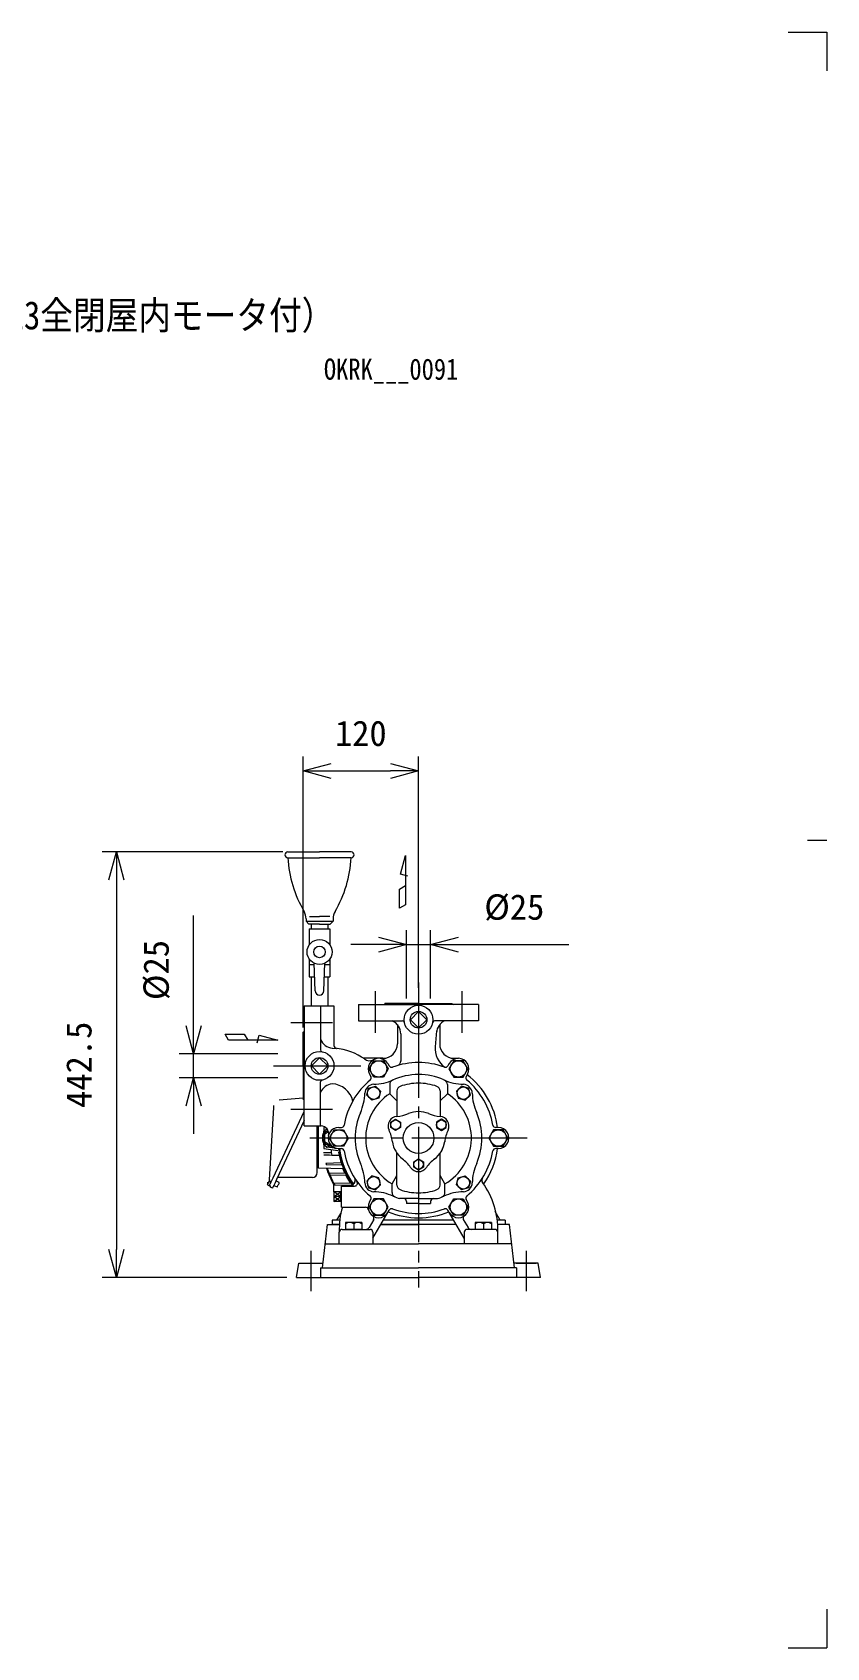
# Model space of a CAD drawing. Units: millimetres at full size, sheet at 1:6. Extents: x -1188 to 1188, y -840 to 840.
# Drawn here: x 361 to 1188, y -840 to 840 of the extents above; entities that cross this region are included whole.
import ezdxf
from ezdxf.enums import TextEntityAlignment as Align

# ---------------------------------------------------------------- set-up
doc = ezdxf.new("R2010")
doc.units = ezdxf.units.MM
doc.header["$LTSCALE"] = 6
doc.linetypes.add('USER2', pattern=[25, 20, -1.5, 2, -1.5])
for name, color, linetype, lineweight in [('0-0_0', 7, 'Continuous', 18), ('0-2_NOTE', 2, 'Continuous', 18), ('0-3_NOTE-ENG', 3, 'Continuous', 18), ('0-B_DETAIL', 4, 'Continuous', 18)]:
    doc.layers.add(name, color=color, linetype=linetype, lineweight=lineweight)
doc.styles.add('ＭＳ ゴシック', font='')
doc.styles.get('ＭＳ ゴシック').set_extended_font_data('MS Gothic')

# ---------------------------------------------------------------- blocks, each defined once
blk = doc.blocks.new('_Open30')
at = {"layer": '0-0_0'}
blk.add_line((0, 0), (-1, 0), dxfattribs=at)
blk.add_lwpolyline([(-1, 0.2679), (0, 0), (-1, -0.2679)], dxfattribs=at)

msp = doc.modelspace()

# ---------------------------------------------------------------- linework, layer by layer
at = {"layer": '0-0_0'}
for p, q in [((1168, 0), (1188, 0)), ((618.259, -270.394), (643.223, -268.123)), ((608.026, -353.52), (612.685, -278.081)), ((611.925, -351.222), (644.223, -282.261)), ((644.223, -291.692), (615.547, -352.918)), ((657.723, -345.933), (657.723, -297.433)), ((659.223, -340.933), (659.223, -297.433)), ((663.886, -305.99), (666.339, -301.74)), ((666.167, -298.754), (664.836, -298.933)), ((666.339, -301.74), (666.668, -301.17)), ((667.82, -300.757), (668.218, -300.707)), ((666.339, -318.125), (663.886, -313.875)), ((669.568, -303.677), (665.228, -306.183)), ((665.228, -306.183), (665.228, -313.683)), ((665.228, -313.683), (671.723, -317.433)), ((666.668, -318.695), (666.339, -318.125)), ((676.191, -320.167), (667.82, -319.108)), ((671.723, -317.433), (672.02, -317.261)), ((657.723, -335.933), (659.223, -335.933)), ((664.836, -320.933), (679.308, -322.876)), ((666.671, -335.966), (682.698, -335.547)), ((675.711, -320.461), (668.041, -319.491)), ((673.001, -327.933), (680.662, -327.933)), ((675.711, -320.461), (678.247, -320.782)), ((652.723, -350.933), (616.477, -350.933)), ((659.223, -340.933), (657.723, -340.933)), ((659.223, -340.933), (684.883, -341.605)), ((683.642, -338.343), (667.217, -337.913)), ((670.137, -346.471), (686.823, -346.034)), ((688.228, -348.868), (670.924, -348.415)), ((606.017, -356.019), (606.05, -356.034)), ((606.108, -358.601), (608.044, -359.508)), ((611.306, -361.974), (609.133, -360.956)), ((612.621, -359.167), (616.243, -360.863)), ((618.364, -356.335), (614.741, -354.639)), ((674.979, -356.976), (692.72, -356.511)), ((694.427, -359.399), (676.042, -358.917)), ((690.223, -359.289), (690.223, -359.933)), ((1188, -800), (1188, -840)), ((1148, -840), (1188, -840))]:
    msp.add_line(p, q, dxfattribs=at)
at = {"layer": '0-0_0', "color": 8}
for p, q in [((668.071, -302.74), (668.01, -302.847)), ((668.274, -302.714), (668.071, -302.74))]:
    msp.add_line(p, q, dxfattribs=at)
at = {"layer": '0-0_0'}
for points in [[(1148, 840), (1188, 840), (1188, 800)], [(612.685, -278.081), (612.716, -277.584), (612.745, -277.108), (612.772, -276.673), (612.795, -276.299), (612.814, -276)], [(672.558, -325.25), (670.12, -325.314), (664.436, -325.463)], [(664.762, -327.411), (664.78, -327.411), (670.581, -327.563), (672.95, -327.625)], [(608.362, -358.829), (608.431, -358.682), (608.633, -358.249), (608.963, -357.547), (609.406, -356.601), (609.946, -355.448), (610.562, -354.133), (611.23, -352.706), (611.925, -351.222)], [(668.226, -341.168), (669.574, -345.002), (670.137, -346.471)], [(606.108, -358.601), (606.177, -358.454), (606.378, -358.025), (606.698, -357.341), (607.115, -356.45), (607.601, -355.413), (608.123, -354.299), (608.129, -354.287)], [(608.044, -359.508), (608.113, -359.361), (608.314, -358.931), (608.362, -358.829)], [(615.547, -352.918), (614.72, -354.685), (613.924, -356.384), (613.191, -357.949), (612.548, -359.322), (612.021, -360.448), (611.629, -361.285), (611.387, -361.8), (611.306, -361.974)], [(616.243, -360.863), (616.248, -360.854), (616.354, -360.626), (616.589, -360.125), (616.92, -359.417), (617.304, -358.599)], [(617.304, -358.599), (617.687, -357.781), (618.018, -357.074), (618.253, -356.573), (618.359, -356.345), (618.364, -356.335)], [(675.223, -365.983), (675.223, -357.933), (675.496, -357.933)]]:
    msp.add_lwpolyline(points, dxfattribs=at)
at = {"layer": '0-0_0', "color": 8}
for points in [[(684.217, -341.587), (684.71, -342.791), (686.175, -346.093)], [(687.57, -348.927), (689.332, -352.172), (692.05, -356.607)]]:
    msp.add_lwpolyline(points, dxfattribs=at)
at = {"layer": '0-0_0'}
for centre, radius, start, end in [((671.723, -309.933), 8, 108.76767, 276.43824), ((763.223, -309.933), 99, 173.62063, 177.08849), ((668.069, -302.739), 1.997, 97.1452, 149.99273), ((668.396, -302.168), 1.996, 143.16394, 150.00209), ((668.4, -302.17), 2, 143.21406, 150), ((666.891, -301.044), 0.117, 141.66649, 142.30153), ((763.223, -309.933), 99.945, 178.59453, 181.40547), ((665.298, -307.525), 1.991, 150.0042, 178.72757), ((665.298, -312.34), 1.991, 181.27243, 209.9958), ((763.223, -309.933), 99.648, 178.27305, 181.72695), ((665.609, -306.985), 1.99, 150.00336, 178.40845), ((665.609, -312.88), 1.99, 181.59155, 209.99664), ((763.223, -309.933), 99, 182.9002, 186.37937), ((668.069, -317.126), 1.997, 210.00727, 262.8548), ((668.396, -317.697), 1.996, 209.99791, 216.83606), ((668.4, -317.695), 2, 210, 216.78594), ((666.891, -318.821), 0.117, 217.69847, 218.33351), ((763.223, -309.933), 100, 195.09013, 196.24855), ((763.223, -309.933), 92, 187.47123, 191.28282), ((763.223, -309.933), 84.5, 189.96356, 215.65715), ((763.223, -309.933), 84, 187.80934, 215.52969), ((652.723, -345.933), 5, 270, 0), ((763.223, -309.933), 100.8, 198.03863, 209.18898), ((763.223, -309.933), 100, 201.43095, 209.33053), ((613.952, -357.031), 8, 172.75907, 191.31842), ((610.022, -353.643), 2, 176.46591, 230.36049), ((609.811, -359.507), 1.6, 154.90375, 244.90375), ((607.726, -356.415), 1.6, 334.90375, 50.36049), ((607.726, -356.415), 1.6, 334.92739, 50.07356)]:
    msp.add_arc(centre, radius, start, end, dxfattribs=at)
for centre, major_axis, start_param, end_param in [((668.649, -301.739), (2.068, -0.282), 1.99357188, 2.75991369), ((668.649, -318.126), (2.068, 0.282), 3.52327162, 4.32592607)]:
    msp.add_ellipse(centre, major_axis=major_axis, ratio=0.657211, start_param=start_param, end_param=end_param, dxfattribs=at)
at = {"layer": '0-2_NOTE'}
for points in [[(752.024, -37.588), (744.309, -35.521), (749.524, -16.057), (749.524, -67.448), (743.274, -71.057), (743.274, -51.057), (749.524, -47.448)], [(595.367, -210.832), (597.434, -203.117), (616.898, -208.332), (565.507, -208.332), (561.898, -202.082), (581.898, -202.082), (585.507, -208.332)]]:
    msp.add_lwpolyline(points, dxfattribs=at)
at = {"layer": '0-3_NOTE-ENG'}
for p, q in [((643.223, -194.853), (643.223, 86.88)), ((763.223, -153.596), (763.223, 86.88)), ((672.223, 71.88), (734.223, 71.88)), ((622.143, -12.433), (433.828, -12.433)), ((448.828, -41.433), (448.828, -425.933)), ((529.214, -193.433), (529.214, -78.633)), ((750.723, -164.853), (750.723, -93.796)), ((775.723, -164.853), (775.723, -93.796)), ((721.723, -108.796), (692.723, -108.796)), ((750.723, -108.796), (775.723, -108.796)), ((804.723, -108.796), (919.523, -108.796)), ((616.898, -222.433), (514.214, -222.433)), ((529.214, -247.433), (529.214, -222.433)), ((616.898, -247.433), (514.214, -247.433)), ((529.214, -276.433), (529.214, -305.433)), ((626.223, -454.933), (433.828, -454.933))]:
    msp.add_line(p, q, dxfattribs=at)
at = {"layer": '0-B_DETAIL'}
for p, q in [((627.223, -12.433), (660.223, -12.433)), ((693.223, -12.433), (660.223, -12.433)), ((627.223, -18.433), (660.223, -18.433)), ((693.223, -18.433), (660.223, -18.433)), ((646.223, -82.039), (646.223, -84.433)), ((649.628, -79.474), (660.223, -79.474)), ((670.817, -79.474), (660.223, -79.474)), ((674.223, -82.039), (674.223, -84.433)), ((646.223, -84.433), (674.223, -84.433)), ((646.223, -84.433), (649.223, -87.433)), ((660.223, -87.433), (649.223, -87.433)), ((649.473, -92.433), (670.973, -92.433)), ((649.473, -92.433), (649.473, -109.123)), ((651.573, -87.433), (651.573, -92.433)), ((660.223, -87.433), (671.223, -87.433)), ((668.873, -87.433), (668.873, -92.433)), ((670.973, -92.433), (670.973, -109.123)), ((674.223, -84.433), (671.223, -87.433)), ((649.473, -123.743), (649.473, -142.433)), ((649.473, -129.433), (654.701, -129.433)), ((655.72, -156.933), (654.654, -128.18)), ((664.726, -156.933), (665.792, -128.18)), ((665.745, -129.433), (670.973, -129.433)), ((670.973, -123.743), (670.973, -142.433)), ((649.473, -142.433), (655.182, -142.433)), ((651.573, -142.433), (651.573, -172.433)), ((665.263, -142.433), (670.973, -142.433)), ((668.873, -142.433), (668.873, -172.433)), ((644.223, -172.433), (644.223, -234.933)), ((644.223, -172.433), (675.223, -172.433)), ((661.223, -172.433), (661.223, -218.339)), ((675.223, -172.433), (675.223, -213.792)), ((700.723, -170.933), (763.223, -170.933)), ((700.723, -170.933), (700.723, -187.933)), ((763.223, -169.933), (728.223, -169.933)), ((763.223, -169.933), (798.223, -169.933)), ((825.723, -170.933), (763.223, -170.933)), ((763.223, -178.447), (771.708, -186.933)), ((825.723, -170.933), (825.723, -187.933)), ((643.223, -234.933), (643.223, -199.933)), ((700.723, -187.933), (746.49, -187.933)), ((741.223, -192.05), (741.223, -212.053)), ((771.708, -186.933), (763.223, -195.418)), ((825.723, -187.933), (779.816, -187.933)), ((781.932, -198.639), (780.498, -215.021)), ((785.223, -192.05), (785.223, -212.053)), ((673.403, -216.351), (677.336, -216.72)), ((744.723, -201.68), (744.723, -230.301)), ((643.223, -234.933), (643.223, -269.933)), ((644.223, -297.433), (644.223, -234.933)), ((660.223, -243.418), (651.738, -234.933)), ((668.708, -234.933), (660.223, -243.418)), ((726.223, -227.053), (706.097, -227.053)), ((711.908, -238.053), (716.815, -229.553)), ((716.815, -229.553), (726.63, -229.553)), ((726.63, -229.553), (731.538, -238.053)), ((731.249, -232.553), (732.605, -234.901)), ((795.197, -232.553), (793.841, -234.901)), ((799.815, -229.553), (794.908, -238.053)), ((809.63, -229.553), (799.815, -229.553)), ((800.223, -227.053), (804.723, -227.053)), ((814.538, -238.053), (809.63, -229.553)), ((661.223, -297.433), (661.223, -251.666)), ((716.815, -246.553), (711.908, -238.053)), ((712.197, -243.553), (713.552, -245.901)), ((726.63, -246.553), (716.815, -246.553)), ((731.538, -238.053), (726.63, -246.553)), ((794.908, -238.053), (799.815, -246.553)), ((799.815, -246.553), (809.63, -246.553)), ((809.63, -246.553), (814.538, -238.053)), ((814.249, -243.553), (812.893, -245.901)), ((709.304, -265.206), (711.247, -257.956)), ((714.611, -270.513), (709.304, -265.206)), ((711.247, -257.956), (718.496, -256.014)), ((721.861, -268.571), (714.611, -270.513)), ((718.496, -256.014), (723.804, -261.321)), ((723.804, -261.321), (721.861, -268.571)), ((733.223, -254.13), (733.223, -263.835)), ((733.223, -263.835), (740.723, -271.335)), ((740.723, -260.966), (740.723, -287.469)), ((785.723, -260.966), (785.723, -287.469)), ((793.223, -263.835), (785.723, -271.335)), ((793.223, -254.13), (793.223, -263.835)), ((807.949, -256.014), (802.642, -261.321)), ((802.642, -261.321), (804.585, -268.571)), ((804.585, -268.571), (811.834, -270.513)), ((815.199, -257.956), (807.949, -256.014)), ((811.834, -270.513), (817.142, -265.206)), ((817.142, -265.206), (815.199, -257.956)), ((644.223, -297.433), (661.763, -297.433)), ((675.315, -301.433), (685.13, -301.433)), ((680.223, -298.933), (682.934, -298.933)), ((685.13, -301.433), (690.038, -309.933)), ((734.407, -293.296), (739.407, -290.409)), ((734.407, -299.069), (734.407, -293.296)), ((739.407, -301.956), (734.407, -299.069)), ((739.407, -290.409), (744.407, -293.296)), ((744.407, -299.069), (739.407, -301.956)), ((744.407, -293.296), (744.407, -299.069)), ((787.039, -290.409), (782.039, -293.296)), ((782.039, -293.296), (782.039, -299.069)), ((782.039, -299.069), (787.039, -301.956)), ((792.039, -293.296), (787.039, -290.409)), ((787.039, -301.956), (792.039, -299.069)), ((792.039, -299.069), (792.039, -293.296)), ((841.315, -301.433), (836.408, -309.933)), ((851.13, -301.433), (841.315, -301.433)), ((846.223, -298.933), (843.511, -298.933)), ((856.038, -309.933), (851.13, -301.433)), ((685.13, -318.433), (675.315, -318.433)), ((690.038, -309.933), (685.13, -318.433)), ((836.408, -309.933), (841.315, -318.433)), ((841.315, -318.433), (851.13, -318.433)), ((851.13, -318.433), (856.038, -309.933)), ((680.223, -320.933), (682.934, -320.933)), ((740.723, -358.899), (740.723, -325.744)), ((758.223, -334.546), (763.223, -331.659)), ((758.223, -340.319), (758.223, -334.546)), ((763.223, -331.659), (768.223, -334.546)), ((768.223, -334.546), (768.223, -340.319)), ((785.723, -358.899), (785.723, -325.744)), ((846.223, -320.933), (843.511, -320.933)), ((714.611, -349.352), (709.304, -354.659)), ((721.861, -351.294), (714.611, -349.352)), ((723.804, -358.544), (721.861, -351.294)), ((735.723, -357.564), (740.723, -348.904)), ((763.223, -343.206), (758.223, -340.319)), ((768.223, -340.319), (763.223, -343.206)), ((790.723, -357.564), (785.723, -348.904)), ((802.642, -358.544), (804.585, -351.294)), ((804.585, -351.294), (811.834, -349.352)), ((811.834, -349.352), (817.142, -354.659)), ((675.223, -370.933), (682.223, -365.983)), ((682.223, -370.933), (675.223, -365.983)), ((682.223, -365.983), (675.223, -365.983)), ((675.223, -365.983), (675.223, -375.882)), ((683.223, -365.683), (682.223, -365.683)), ((682.223, -376.183), (682.223, -365.683)), ((683.223, -381.933), (683.223, -359.933)), ((683.223, -359.933), (696.64, -359.933)), ((683.223, -376.183), (683.223, -365.683)), ((709.304, -354.659), (711.247, -361.909)), ((711.247, -361.909), (718.496, -363.852)), ((718.496, -363.852), (723.804, -358.544)), ((735.723, -366.631), (735.723, -357.564)), ((790.723, -366.631), (790.723, -357.564)), ((807.949, -363.852), (802.642, -358.544)), ((815.199, -361.909), (807.949, -363.852)), ((817.142, -354.659), (815.199, -361.909)), ((675.223, -375.882), (682.223, -370.933)), ((682.223, -375.882), (675.223, -370.933)), ((682.223, -370.933), (675.223, -370.933)), ((682.223, -375.882), (675.223, -375.882)), ((682.223, -376.183), (683.223, -376.183)), ((683.223, -381.933), (708.075, -381.933)), ((716.815, -373.313), (711.908, -381.813)), ((711.908, -381.813), (716.815, -390.313)), ((712.197, -376.313), (713.552, -373.965)), ((715.723, -414.205), (732.605, -384.965)), ((726.63, -373.313), (716.815, -373.313)), ((731.538, -381.813), (726.63, -373.313)), ((726.63, -390.313), (731.538, -381.813)), ((763.223, -372.933), (743.55, -372.933)), ((750.723, -375.933), (750.723, -377.933)), ((763.223, -377.933), (750.723, -377.933)), ((763.223, -372.933), (782.895, -372.933)), ((763.223, -377.933), (775.723, -377.933)), ((775.723, -375.933), (775.723, -377.933)), ((810.723, -414.205), (793.841, -384.965)), ((795.197, -387.313), (793.841, -384.965)), ((794.908, -381.813), (799.815, -373.313)), ((799.815, -390.313), (794.908, -381.813)), ((799.815, -373.313), (809.63, -373.313)), ((809.63, -373.313), (814.538, -381.813)), ((814.249, -376.313), (812.893, -373.965)), ((663.366, -444.933), (668.509, -399.933)), ((678.223, -395.433), (682.358, -388.271)), ((704.223, -397.933), (687.223, -397.933)), ((687.223, -397.933), (687.223, -404.933)), ((695.723, -399.071), (695.723, -404.933)), ((704.223, -397.933), (704.223, -404.933)), ((716.659, -394.583), (711.729, -403.122)), ((716.815, -390.313), (726.63, -390.313)), ((802.483, -399.933), (723.963, -399.933)), ((723.963, -399.933), (763.223, -399.933)), ((799.885, -395.433), (726.561, -395.433)), ((802.483, -399.933), (763.223, -399.933)), ((809.786, -394.583), (814.717, -403.122)), ((822.223, -397.933), (822.223, -404.933)), ((839.223, -397.933), (822.223, -397.933)), ((830.723, -399.071), (830.723, -404.933)), ((848.223, -395.433), (843.062, -386.493)), ((853.223, -395.433), (845.174, -395.433)), ((857.937, -399.933), (845.571, -399.933)), ((853.223, -399.933), (845.571, -399.933)), ((853.223, -395.433), (853.223, -399.933)), ((863.08, -444.933), (857.937, -399.933)), ((666.223, -419.933), (763.223, -419.933)), ((680.723, -419.933), (680.723, -407.933)), ((680.723, -419.933), (715.723, -419.933)), ((683.723, -404.933), (712.723, -404.933)), ((704.223, -404.933), (687.223, -404.933)), ((715.723, -407.933), (715.723, -419.933)), ((860.223, -419.933), (763.223, -419.933)), ((810.723, -407.933), (810.723, -419.933)), ((845.723, -419.933), (810.723, -419.933)), ((842.723, -404.933), (813.723, -404.933)), ((845.723, -419.933), (845.723, -407.933)), ((636.223, -454.933), (638.723, -439.933)), ((638.723, -439.933), (663.937, -439.933)), ((661.223, -444.933), (763.223, -444.933)), ((661.223, -444.933), (661.223, -454.933)), ((865.223, -444.933), (763.223, -444.933)), ((887.723, -439.933), (862.509, -439.933)), ((864.723, -439.933), (885.723, -439.933)), ((865.223, -444.933), (865.223, -454.933)), ((890.223, -454.933), (887.723, -439.933)), ((636.223, -454.933), (763.223, -454.933)), ((890.223, -454.933), (763.223, -454.933))]:
    msp.add_line(p, q, dxfattribs=at)
at = {"layer": '0-B_DETAIL', "linetype": 'USER2'}
for p, q in [((763.223, -148.279), (763.223, -465.538)), ((718.223, -157.081), (718.223, -200.519)), ((808.223, -157.081), (808.223, -200.519)), ((763.223, -173.844), (763.223, -200.022)), ((630.371, -189.933), (673.809, -189.933)), ((612.249, -234.933), (703.233, -234.933)), ((630.371, -279.933), (673.809, -279.933)), ((876.291, -309.933), (650.155, -309.933)), ((763.223, -328.98), (763.223, -345.886)), ((651.223, -427.396), (651.223, -469.306)), ((875.223, -427.396), (875.223, -469.306)), ((875.223, -430.933), (875.223, -439.933))]:
    msp.add_line(p, q, dxfattribs=at)
at = {"layer": '0-B_DETAIL'}
for points in [[(763.223, -195.418), (754.738, -186.933), (763.223, -178.447)], [(651.738, -234.933), (660.223, -226.447), (668.708, -234.933)], [(675.315, -318.433), (670.408, -309.933), (675.315, -301.433)], [(814.538, -381.813), (809.63, -390.313), (799.815, -390.313)], [(668.509, -399.933), (680.874, -399.933), (673.223, -399.933)], [(681.272, -395.433), (673.223, -395.433), (673.223, -399.933)], [(839.223, -397.933), (839.223, -404.933), (822.223, -404.933)]]:
    msp.add_lwpolyline(points, dxfattribs=at)
for centre, radius in [((660.223, -116.433), 13), ((660.223, -116.433), 6), ((763.223, -186.933), 15), ((763.223, -186.933), 8.65), ((660.223, -234.933), 15), ((660.223, -234.933), 8.65), ((721.723, -238.053), 8.5), ((804.723, -238.053), 8.5), ((716.554, -263.264), 6.5), ((809.892, -263.264), 6.5), ((680.223, -309.933), 8.5), ((739.407, -296.183), 5), ((763.223, -309.933), 16), ((787.039, -296.183), 5), ((846.223, -309.933), 8.5), ((763.223, -337.433), 5), ((716.554, -356.602), 6.5), ((809.892, -356.602), 6.5), ((721.723, -381.813), 8.5), ((804.723, -381.813), 8.5)]:
    msp.add_circle(centre, radius, dxfattribs=at)
for centre, radius, start, end in [((627.223, -15.433), 3, 90, 270), ((693.223, -15.433), 3, 270, 90), ((749.223, -12.433), 122, 182.81896, 210.53557), ((571.223, -12.433), 122, 329.46443, 357.18104), ((631.223, -82.039), 15, 0, 30.53557), ((689.223, -82.039), 15, 149.46443, 180), ((660.223, -156.933), 4.5, 180.00145, 0), ((727.223, -169.933), 1, 270, 0), ((799.223, -169.933), 1, 180, 270), ((643.223, -198.933), 1, 270, 0), ((729.723, -201.68), 15, 0, 66.42182), ((746.49, -189.933), 2, 10.16425, 90), ((779.956, -189.933), 2, 90, 169.83575), ((796.723, -201.68), 15, 113.57818, 175), ((674.971, -201.433), 15, 203.57818, 264.64102), ((663.223, -218.199), 2, 180, 259.83575), ((678.223, -213.792), 3, 180, 264.19586), ((671.751, -277.464), 61, 54.07329, 85.72674), ((726.223, -212.053), 15, 270, 0), ((804.452, -216.68), 24, 175.67899, 235.09201), ((800.223, -212.053), 15, 180, 270), ((712.236, -221.59), 8, 229.48693, 299.95285), ((721.723, -238.053), 11, 29.9443, 210), ((735.203, -233.401), 3, 210.00001, 290.10871), ((763.223, -309.933), 78.5, 69.89127, 110.11142), ((739.723, -229.808), 5, 286.346, 0), ((791.243, -233.401), 3, 249.89129, 329.99999), ((804.723, -238.053), 11, 330, 150.0557), ((663.223, -251.666), 2, 100.16425, 180), ((763.223, -309.933), 78.5, 129.68628, 170.10872), ((710.954, -247.401), 3, 309.89128, 30), ((715.99, -203.984), 50, 270.6458, 294.69479), ((738.223, -254.291), 5, 114.19454, 180), ((763.223, -309.933), 66, 90, 114.36809), ((763.223, -309.933), 66, 66.47769, 90), ((810.455, -203.984), 50, 245.30521, 269.3542), ((788.223, -254.291), 5, 0, 65.80546), ((815.491, -247.401), 3, 150, 230.10872), ((763.223, -309.933), 78.5, 9.89128, 50.10872), ((763.223, -309.933), 83, 7.61582, 52.38418), ((674.971, -268.433), 15, 96.1398, 156.42182), ((671.751, -277.464), 24, 14.50886, 86.1401), ((657.274, -262.7), 50, 335.30521, 359.3542), ((717.261, -263.971), 10, 135, 175.95116), ((763.223, -309.933), 55, 123.05573, 240), ((717.261, -263.971), 10, 94.04884, 135), ((745.723, -260.966), 5, 109.66612, 180), ((763.223, -309.933), 57, 90, 109.66612), ((763.223, -309.933), 57, 70.33388, 90), ((780.723, -260.966), 5, 0, 70.33388), ((763.223, -309.933), 55, 300, 56.94427), ((809.185, -263.971), 10, 45, 85.95116), ((809.185, -263.971), 10, 4.04884, 45), ((869.171, -262.7), 50, 180.6458, 204.69479), ((643.223, -270.933), 1, 0, 90), ((763.223, -309.933), 66, 156.47769, 180), ((737.28, -247.617), 40, 274.92474, 292.9964), ((763.223, -309.933), 27.5, 90, 112.60281), ((763.223, -309.933), 27.5, 90, 112.60281), ((763.223, -309.933), 27.5, 67.39719, 90), ((763.223, -309.933), 27.5, 67.39719, 90), ((789.166, -247.617), 40, 247.0036, 265.07526), ((763.223, -309.933), 66, 0, 23.52231), ((661.763, -305.433), 8, 346.29976, 90), ((680.223, -309.933), 11, 90, 270.0557), ((682.934, -295.933), 3, 270, 350.10872), ((741.572, -297.433), 10, 150.00001, 205.07524), ((696.285, -318.623), 40, 7.0036, 25.07526), ((741.572, -297.433), 10, 94.92478, 149.99999), ((784.873, -297.433), 10, 30.00001, 85.07522), ((830.161, -318.623), 40, 154.92474, 172.9964), ((784.873, -297.433), 10, 334.92476, 29.99999), ((843.511, -295.933), 3, 189.89128, 270), ((846.223, -309.933), 11, 269.9443, 90), ((763.223, -309.933), 66, 180, 203.52231), ((763.223, -309.933), 27.5, 187.96964, 232.48765), ((763.223, -309.933), 27.5, 306.69411, 352.60282), ((763.223, -309.933), 27.5, 330, 352.60282), ((763.223, -309.933), 66, 336.47769, 0), ((763.223, -309.933), 83, 187.61582, 215.08005), ((682.934, -323.933), 3, 9.89129, 89.99999), ((763.223, -309.933), 78.5, 189.88896, 230.10872), ((722.228, -363.558), 40, 34.92474, 52.9964), ((804.218, -363.558), 40, 127.0036, 145.07526), ((763.223, -309.933), 78.5, 309.78226, 350.10872), ((763.223, -309.933), 83, 324.91995, 352.38418), ((843.511, -323.933), 3, 90.00001, 170.10871), ((693.399, -353.875), 4, 323.82421, 32.18343), ((657.274, -357.165), 50, 0.6458, 24.69479), ((763.223, -334.933), 10, 214.92478, 269.99999), ((763.223, -334.933), 10, 270.00001, 325.07524), ((869.171, -357.165), 50, 155.30521, 179.3542), ((833.046, -353.875), 4, 147.81657, 216.17579), ((763.223, -404.933), 82.5, 143.82421, 146.94427), ((696.64, -356.933), 3, 270, 35.21787), ((717.261, -355.895), 10, 184.04884, 225), ((717.261, -355.895), 10, 225, 265.95116), ((715.99, -415.881), 50, 65.30521, 89.3542), ((740.723, -366.631), 5, 180, 248.35514), ((745.723, -358.899), 5, 180, 250.33388), ((763.223, -309.933), 57, 250.33388, 270), ((763.223, -309.933), 57, 270, 289.66612), ((780.723, -358.899), 5, 289.66612, 0), ((785.723, -366.631), 5, 291.64486, 0), ((810.455, -415.881), 50, 90.6458, 114.69479), ((809.185, -355.895), 10, 274.04884, 315), ((809.185, -355.895), 10, 315, 355.95116), ((763.223, -404.933), 82.5, 358.24905, 36.17579), ((763.223, -404.933), 82.5, 163.81213, 181.75095), ((708.075, -384.933), 3, 12.87645, 90), ((721.723, -381.813), 11, 150, 330.0557), ((710.954, -372.465), 3, 330, 50.10872), ((735.203, -386.465), 3, 69.89129, 149.99999), ((763.223, -309.933), 78.5, 249.73433, 290.10873), ((763.223, -309.933), 66, 246.47769, 252.65856), ((763.223, -309.933), 66, 246.47769, 252.65856), ((747.723, -375.933), 3, 0, 90), ((778.723, -375.933), 3, 90, 180), ((763.223, -309.933), 66, 287.34144, 293.52231), ((791.243, -386.465), 3, 30.00001, 110.10871), ((804.723, -381.813), 11, 209.9443, 30), ((815.491, -372.465), 3, 129.89128, 210), ((691.473, -406.433), 8.5, 60, 120), ((699.973, -406.433), 8.5, 60, 120), ((708.375, -400.933), 4, 270, 330), ((713.875, -393.406), 3, 330, 55.90393), ((763.223, -309.933), 83, 247.61582, 292.38418), ((812.571, -393.406), 3, 124.09607, 210), ((818.071, -400.933), 4, 210, 270), ((826.473, -406.433), 8.5, 60, 120), ((834.973, -406.433), 8.5, 60, 120), ((683.723, -407.933), 3, 90, 180), ((712.723, -407.933), 3, 0, 90), ((813.723, -407.933), 3, 90, 180), ((842.723, -407.933), 3, 0, 90)]:
    msp.add_arc(centre, radius, start, end, dxfattribs=at)

# ---------------------------------------------------------------- block references
at = {"layer": '0-3_NOTE-ENG', "xscale": 29, "yscale": 29}
for p, rotation in [((643.223, 71.88), 180), ((448.828, -12.433), 90), ((775.723, -108.796), 180), ((529.214, -222.433), 270), ((529.214, -247.433), 90), ((448.828, -454.933), 270)]:
    msp.add_blockref('_Open30', p, dxfattribs=dict(at, rotation=rotation))
for p in [(763.223, 71.88), (750.723, -108.796)]:
    msp.add_blockref('_Open30', p, dxfattribs=at)

# ---------------------------------------------------------------- texts
at = {"layer": '0-2_NOTE', "color": 7, "style": 'ＭＳ ゴシック', "width": 0.85}
for s, height, p in [('25RKE61.5B(IE3全閉屋内モータ付）', 29.33, (132.139, 522.27)), ('OKRK___0091', 21.99, (664.73, 472.123))]:
    msp.add_text(s, height=height, dxfattribs=at).set_placement(p, align=Align.BOTTOM_LEFT)
at = {"layer": '0-3_NOTE-ENG', "color": 7, "style": 'ＭＳ ゴシック'}
for s, p in [('120', (676.223, 89.88)), ('%%c25', (831.623, -90.796))]:
    msp.add_text(s, height=26.39, dxfattribs=at).set_placement(p, align=Align.BOTTOM_LEFT)
for s, p in [('%%c25', (511.214, -166.533)), ('442.5', (430.828, -278.683))]:
    msp.add_text(s, height=26.39, rotation=90, dxfattribs=at).set_placement(p, align=Align.BOTTOM_LEFT)

doc.saveas('drawing.dxf')
